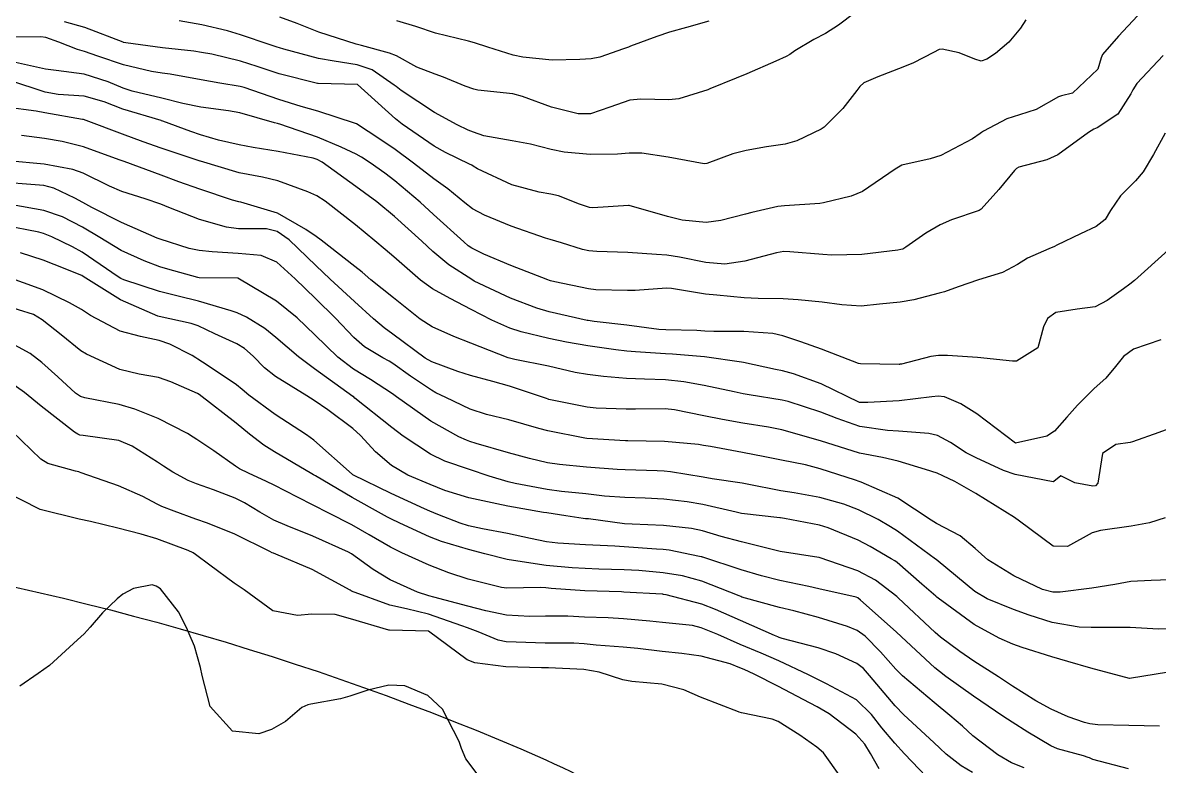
# Model space of a CAD drawing. Header units: metres. Extents: x 298520 to 308411, y 7433745 to 7450750.
# Drawn here: x 304610.4 to 304668.7, y 7439250.5 to 7439288.7 of the extents above; entities that cross this region are included whole.
import ezdxf

# ---------------------------------------------------------------- set-up
doc = ezdxf.new("R2010")
doc.units = ezdxf.units.M
doc.header["$LTSCALE"] = 10
for name, color, linetype in [('Curvas de Nivel 1m', 11, 'Continuous'), ('Curvas de Nivel 5m', 15, 'Continuous'), ('Hidrografia', 140, 'Continuous')]:
    doc.layers.add(name, color=color, linetype=linetype)

msp = doc.modelspace()

# ---------------------------------------------------------------- linework, layer by layer
at = {"layer": 'Curvas de Nivel 1m', "flags": 128}
for points, elevation in [([(304667.603, 7439289.03), (304666.624, 7439288.003), (304665.8, 7439287.048), (304665.729, 7439286.891), (304665.565, 7439286.297), (304664.266, 7439285.069), (304663.695, 7439284.934), (304663.55, 7439284.875), (304662.404, 7439284.227), (304661.536, 7439283.958), (304660.888, 7439283.751), (304659.697, 7439283.118), (304659.595, 7439283.046), (304659.522, 7439282.993), (304659.127, 7439282.734), (304657.51, 7439281.865), (304656.965, 7439281.699), (304655.505, 7439281.37), (304655.16, 7439281.175), (304653.491, 7439280.017), (304652.913, 7439279.782), (304651.485, 7439279.435), (304651.298, 7439279.409), (304649.483, 7439279.292), (304649.149, 7439279.245), (304647.806, 7439278.937), (304647.477, 7439278.857), (304646.212, 7439278.542), (304645.47, 7439278.43), (304644.23, 7439278.544), (304643.474, 7439278.746), (304641.51, 7439279.312), (304641.482, 7439279.311), (304639.656, 7439279.183), (304639.48, 7439279.198), (304638.97, 7439279.368), (304637.895, 7439279.792), (304637.488, 7439279.892), (304636.903, 7439279.982), (304635.493, 7439280.373), (304633.739, 7439281.189), (304633.502, 7439281.324), (304633.439, 7439281.367), (304633.318, 7439281.433), (304632.084, 7439282.027), (304631.512, 7439282.348), (304629.872, 7439283.477), (304629.527, 7439283.757), (304627.573, 7439285.51), (304625.553, 7439285.562), (304625.523, 7439285.56), (304623.558, 7439286.063), (304622.433, 7439286.438), (304621.564, 7439286.718), (304620.099, 7439287.063), (304619.569, 7439287.164), (304619.181, 7439287.218), (304617.571, 7439287.393), (304615.687, 7439287.649), (304615.573, 7439287.667), (304615.544, 7439287.68), (304613.584, 7439288.438), (304612.543, 7439288.731)], 736), ([(304653.093, 7439289.198), (304652.252, 7439288.555), (304651.586, 7439288.124), (304650.991, 7439287.817), (304650.009, 7439287.236), (304649.757, 7439287.053), (304649.57, 7439286.946), (304649.04, 7439286.72), (304647.561, 7439286.065), (304647.003, 7439285.831), (304645.66, 7439285.289), (304645.584, 7439285.258), (304645.552, 7439285.242), (304644.064, 7439284.786), (304643.544, 7439284.721), (304642.117, 7439284.758), (304641.543, 7439284.706), (304640.529, 7439284.359), (304639.533, 7439284.012), (304638.898, 7439284.004), (304637.537, 7439284.356), (304636.048, 7439284.902), (304635.547, 7439285.041), (304633.755, 7439285.223), (304633.55, 7439285.267), (304633.103, 7439285.437), (304631.993, 7439285.89), (304631.559, 7439286.036), (304630.622, 7439286.409), (304629.568, 7439286.977), (304629.212, 7439287.128), (304627.775, 7439287.507), (304627.574, 7439287.559), (304627.506, 7439287.579), (304625.583, 7439288.203), (304624.486, 7439288.644), (304623.594, 7439288.97)], 738), ([(304661.864, 7439288.832), (304661.592, 7439288.402), (304661.001, 7439287.687), (304660.32, 7439287.113), (304659.876, 7439286.811), (304659.569, 7439286.705), (304659.253, 7439286.808), (304658.446, 7439287.137), (304657.576, 7439287.334), (304657.42, 7439287.306), (304657.129, 7439287.154), (304656.1, 7439286.633), (304655.565, 7439286.405), (304654.272, 7439285.902), (304653.557, 7439285.598), (304653.349, 7439285.408), (304653.196, 7439285.204), (304652.475, 7439284.274), (304651.525, 7439283.332), (304651.461, 7439283.283), (304651.359, 7439283.222), (304650.124, 7439282.626), (304649.515, 7439282.444), (304648.567, 7439282.308), (304647.511, 7439282.125), (304646.834, 7439281.952), (304645.505, 7439281.452), (304645.356, 7439281.44), (304643.508, 7439281.778), (304642.166, 7439281.987), (304641.509, 7439281.991), (304640.923, 7439281.932), (304639.509, 7439281.919), (304638.178, 7439282.048), (304637.511, 7439282.186), (304636.459, 7439282.455), (304635.515, 7439282.63), (304634.066, 7439282.876), (304633.519, 7439283.061), (304633.261, 7439283.174), (304632.695, 7439283.442), (304631.532, 7439284.083), (304629.818, 7439285.208), (304629.552, 7439285.403), (304629.457, 7439285.481), (304628.321, 7439286.259), (304627.563, 7439286.523), (304626.372, 7439286.714), (304625.566, 7439286.853), (304623.796, 7439287.322), (304623.571, 7439287.391), (304623.449, 7439287.429), (304623.088, 7439287.557), (304621.58, 7439288.068), (304620.905, 7439288.265), (304619.587, 7439288.57), (304618.427, 7439288.781)], 737), ([(304645.595, 7439288.764), (304644.456, 7439288.435), (304643.586, 7439288.193), (304642.934, 7439287.969), (304641.575, 7439287.474), (304641.478, 7439287.437), (304641.224, 7439287.343), (304640.002, 7439286.923), (304639.568, 7439286.831), (304638.989, 7439286.791), (304637.567, 7439286.761), (304636.063, 7439286.91), (304635.569, 7439287.026), (304634.271, 7439287.423), (304633.576, 7439287.652), (304633.273, 7439287.739), (304631.583, 7439288.157), (304630.568, 7439288.49), (304629.593, 7439288.788)], 739), ([(304669.023, 7439283.008), (304668.417, 7439281.921), (304667.889, 7439281.024), (304667.498, 7439280.576), (304666.732, 7439279.796), (304666.215, 7439279.043), (304665.934, 7439278.588), (304665.471, 7439278.235), (304664.676, 7439277.85), (304663.456, 7439277.262), (304663.333, 7439277.203), (304663.041, 7439277.084), (304661.946, 7439276.597), (304661.445, 7439276.277), (304660.676, 7439275.872), (304659.437, 7439275.492), (304658.394, 7439275.136), (304657.697, 7439274.878), (304657.428, 7439274.805), (304656.127, 7439274.458), (304655.421, 7439274.35), (304654.365, 7439274.239), (304653.417, 7439274.142), (304652.421, 7439274.207), (304651.42, 7439274.345), (304650.19, 7439274.463), (304649.422, 7439274.519), (304648.142, 7439274.539), (304647.422, 7439274.573), (304646.011, 7439274.697), (304645.425, 7439274.751), (304643.688, 7439275.048), (304643.429, 7439275.061), (304641.827, 7439274.934), (304641.427, 7439274.935), (304639.802, 7439274.981), (304639.428, 7439275.022), (304637.701, 7439275.386), (304637.482, 7439275.438), (304637.434, 7439275.455), (304637.338, 7439275.486), (304635.441, 7439276.232), (304634.057, 7439276.814), (304633.45, 7439277.113), (304633.258, 7439277.24), (304633.024, 7439277.436), (304631.474, 7439278.848), (304630.787, 7439279.467), (304629.494, 7439280.572), (304628.977, 7439280.968), (304628.217, 7439281.499), (304627.787, 7439281.787), (304627.507, 7439281.937), (304626.733, 7439282.296), (304625.516, 7439282.81), (304623.592, 7439283.479), (304623.522, 7439283.494), (304623.476, 7439283.505), (304623.315, 7439283.553), (304621.53, 7439284.058), (304620.95, 7439284.168), (304619.534, 7439284.35), (304618.61, 7439284.541), (304617.541, 7439284.821), (304616.012, 7439285.18), (304615.548, 7439285.327), (304614.775, 7439285.658), (304613.557, 7439286.045), (304612.106, 7439286.239), (304611.559, 7439286.309), (304610.79, 7439286.478), (304609.563, 7439286.738)], 734), ([(304669.166, 7439277.004), (304667.437, 7439275.454), (304667.197, 7439275.271), (304666.876, 7439275.036), (304666.046, 7439274.421), (304665.419, 7439274.097), (304664.502, 7439273.979), (304663.414, 7439273.808), (304662.982, 7439273.511), (304662.767, 7439273.086), (304662.476, 7439272.005), (304661.385, 7439271.309), (304661.178, 7439271.309), (304659.387, 7439271.508), (304657.851, 7439271.607), (304657.387, 7439271.605), (304656.987, 7439271.554), (304655.491, 7439271.169), (304655.4, 7439271.153), (304655.383, 7439271.15), (304655.363, 7439271.15), (304653.383, 7439271.179), (304653.278, 7439271.201), (304651.39, 7439271.935), (304650.32, 7439272.304), (304649.397, 7439272.615), (304648.882, 7439272.732), (304647.399, 7439272.841), (304645.852, 7439272.832), (304645.399, 7439272.858), (304644.986, 7439272.884), (304643.399, 7439272.922), (304643.032, 7439272.949), (304641.401, 7439273.169), (304639.723, 7439273.357), (304639.403, 7439273.394), (304639.364, 7439273.4), (304637.41, 7439273.847), (304636.774, 7439274.035), (304635.42, 7439274.552), (304633.557, 7439275.429), (304633.434, 7439275.499), (304632.256, 7439276.263), (304631.448, 7439276.943), (304630.881, 7439277.466), (304629.472, 7439278.746), (304628.564, 7439279.494), (304627.935, 7439279.951), (304627.491, 7439280.274), (304625.757, 7439281.527), (304625.504, 7439281.665), (304625.305, 7439281.731), (304623.508, 7439282.071), (304622.215, 7439282.274), (304621.511, 7439282.411), (304620.442, 7439282.662), (304619.516, 7439282.933), (304619.018, 7439283.108), (304617.59, 7439283.629), (304617.523, 7439283.653), (304617.495, 7439283.659), (304615.532, 7439284.254), (304614.58, 7439284.617), (304613.542, 7439284.915), (304612.224, 7439285.009), (304611.544, 7439285.125), (304609.73, 7439285.718)], 733), ([(304668.792, 7439272.404), (304667.392, 7439271.936), (304666.876, 7439271.547), (304666.463, 7439271.039), (304665.971, 7439270.45), (304665.371, 7439269.907), (304664.516, 7439269.063), (304663.978, 7439268.446), (304663.342, 7439267.715), (304662.953, 7439267.47), (304661.333, 7439267.1), (304659.355, 7439268.621), (304658.526, 7439269.133), (304657.7, 7439269.479), (304657.367, 7439269.517), (304657.037, 7439269.483), (304655.364, 7439269.278), (304653.758, 7439269.194), (304653.375, 7439269.188), (304653.339, 7439269.2), (304651.372, 7439270.147), (304649.948, 7439270.664), (304649.379, 7439270.819), (304649.028, 7439270.894), (304647.383, 7439271.253), (304647.282, 7439271.271), (304645.385, 7439271.541), (304643.741, 7439271.669), (304643.387, 7439271.684), (304641.841, 7439271.787), (304641.388, 7439271.832), (304640.833, 7439271.901), (304639.39, 7439272.099), (304638.301, 7439272.285), (304637.394, 7439272.479), (304635.974, 7439272.828), (304635.399, 7439273.006), (304634.471, 7439273.419), (304633.411, 7439273.973), (304632.336, 7439274.53), (304631.426, 7439275.023), (304630.814, 7439275.466), (304629.445, 7439276.663), (304629.002, 7439277.04), (304628.469, 7439277.495), (304627.465, 7439278.318), (304625.908, 7439279.526), (304625.486, 7439279.795), (304625.019, 7439280.003), (304623.493, 7439280.576), (304622.696, 7439280.763), (304621.497, 7439280.986), (304619.521, 7439281.582), (304619.503, 7439281.586), (304619.459, 7439281.601), (304617.971, 7439282.087), (304617.509, 7439282.244), (304616.584, 7439282.567), (304615.516, 7439282.958), (304613.661, 7439283.669), (304613.524, 7439283.715), (304613.47, 7439283.724), (304611.528, 7439284.064), (304611.089, 7439284.145), (304609.532, 7439284.355)], 732), ([(304669.346, 7439267.886), (304668.698, 7439267.654), (304667.335, 7439267.175), (304667.217, 7439267.148), (304666.486, 7439267.038), (304665.797, 7439266.577), (304665.565, 7439265.047), (304665.448, 7439264.911), (304665.311, 7439264.894), (304664.378, 7439265.064), (304663.672, 7439265.43), (304663.314, 7439265.141), (304663.265, 7439265.129), (304661.317, 7439265.499), (304660.716, 7439265.709), (304659.325, 7439266.349), (304658.812, 7439266.612), (304658.002, 7439267.14), (304657.338, 7439267.505), (304656.898, 7439267.596), (304655.341, 7439267.717), (304654.769, 7439267.751), (304653.344, 7439267.962), (304652.194, 7439268.368), (304651.355, 7439268.702), (304649.678, 7439269.237), (304649.364, 7439269.311), (304647.681, 7439269.581), (304647.367, 7439269.639), (304646.907, 7439269.735), (304645.371, 7439270.061), (304644.321, 7439270.254), (304643.373, 7439270.352), (304642.31, 7439270.394), (304641.374, 7439270.433), (304640.193, 7439270.534), (304639.376, 7439270.625), (304638.749, 7439270.742), (304637.38, 7439271.059), (304635.64, 7439271.407), (304635.383, 7439271.467), (304635.307, 7439271.488), (304633.391, 7439272.242), (304632.525, 7439272.574), (304631.399, 7439273.077), (304630.796, 7439273.466), (304629.419, 7439274.564), (304628.262, 7439275.498), (304627.808, 7439275.875), (304627.44, 7439276.175), (304625.709, 7439277.527), (304625.456, 7439277.708), (304624.923, 7439278.074), (304623.473, 7439278.911), (304621.585, 7439279.475), (304621.482, 7439279.494), (304621.153, 7439279.583), (304619.488, 7439280.139), (304618.4, 7439280.525), (304617.495, 7439280.857), (304615.594, 7439281.558), (304615.502, 7439281.591), (304615.353, 7439281.651), (304613.509, 7439282.307), (304612.415, 7439282.589), (304611.513, 7439282.746), (304610.336, 7439282.89)], 731), ([(304669.254, 7439260.086), (304668.306, 7439260.067), (304667.253, 7439260.015), (304666.435, 7439259.854), (304665.249, 7439259.66), (304663.631, 7439259.458), (304663.247, 7439259.46), (304662.728, 7439259.605), (304661.255, 7439260.304), (304659.922, 7439261.113), (304659.269, 7439261.694), (304658.503, 7439262.36), (304657.281, 7439262.991), (304657.01, 7439263.153), (304655.3, 7439264.289), (304653.412, 7439265.098), (304653.312, 7439265.135), (304653.131, 7439265.202), (304651.319, 7439265.788), (304650.558, 7439265.99), (304649.323, 7439266.233), (304648.477, 7439266.405), (304647.327, 7439266.63), (304645.684, 7439266.932), (304645.33, 7439266.996), (304645.068, 7439267.031), (304643.332, 7439267.187), (304641.44, 7439267.231), (304641.332, 7439267.235), (304639.346, 7439267.347), (304639.243, 7439267.361), (304637.338, 7439267.735), (304636.875, 7439267.859), (304635.346, 7439268.302), (304634.192, 7439268.579), (304633.354, 7439268.86), (304632.107, 7439269.449), (304631.601, 7439269.692), (304631.367, 7439269.822), (304630.29, 7439270.554), (304629.38, 7439271.2), (304629.207, 7439271.309), (304628.873, 7439271.488), (304627.939, 7439272.052), (304627.393, 7439272.526), (304626.441, 7439273.52), (304625.418, 7439274.532), (304624.384, 7439275.54), (304623.441, 7439276.4), (304622.627, 7439276.745), (304621.445, 7439276.833), (304620.118, 7439276.922), (304619.447, 7439276.995), (304618.944, 7439277.104), (304617.452, 7439277.576), (304617.298, 7439277.632), (304615.465, 7439278.432), (304613.945, 7439279.196), (304613.48, 7439279.454), (304613.074, 7439279.676), (304611.994, 7439280.198), (304611.489, 7439280.327), (304610.808, 7439280.388), (304609.49, 7439280.478)], 729), ([(304669.222, 7439257.584), (304668.668, 7439257.562), (304667.222, 7439257.653), (304666.605, 7439257.653), (304665.222, 7439257.642), (304664.612, 7439257.669), (304663.225, 7439257.911), (304662.044, 7439258.278), (304661.235, 7439258.575), (304659.891, 7439259.114), (304659.247, 7439259.498), (304658.354, 7439260.234), (304657.263, 7439261.133), (304657.238, 7439261.15), (304655.277, 7439262.585), (304654.921, 7439262.817), (304654.286, 7439263.185), (304653.29, 7439263.681), (304652.523, 7439263.979), (304651.299, 7439264.322), (304649.979, 7439264.557), (304649.304, 7439264.665), (304647.564, 7439265.011), (304647.31, 7439265.059), (304645.777, 7439265.285), (304645.314, 7439265.359), (304643.636, 7439265.635), (304643.316, 7439265.669), (304642.957, 7439265.683), (304641.317, 7439265.733), (304640.905, 7439265.756), (304639.318, 7439265.876), (304637.942, 7439266.004), (304637.32, 7439266.105), (304636.4, 7439266.321), (304635.325, 7439266.609), (304633.665, 7439267.091), (304633.331, 7439267.199), (304633.161, 7439267.262), (304632.767, 7439267.438), (304631.345, 7439268.237), (304629.583, 7439269.478), (304629.365, 7439269.639), (304628.247, 7439270.372), (304627.377, 7439270.905), (304626.573, 7439271.518), (304625.394, 7439272.668), (304624.485, 7439273.539), (304623.416, 7439274.393), (304621.433, 7439275.58), (304619.446, 7439275.586), (304619.387, 7439275.601), (304617.844, 7439276.031), (304617.438, 7439276.162), (304616.621, 7439276.458), (304615.446, 7439276.996), (304614.349, 7439277.661), (304613.461, 7439278.198), (304612.438, 7439278.716), (304611.473, 7439279.049), (304609.862, 7439279.331)], 728), ([(304669.196, 7439255.35), (304667.193, 7439255.03), (304665.198, 7439255.56), (304664.027, 7439255.894), (304663.203, 7439256.134), (304661.681, 7439256.622), (304661.21, 7439256.8), (304660.505, 7439257.107), (304659.223, 7439257.808), (304657.376, 7439259.148), (304657.305, 7439259.211), (304657.244, 7439259.261), (304656.531, 7439259.877), (304655.261, 7439260.977), (304655.15, 7439261.06), (304654.963, 7439261.174), (304653.886, 7439261.808), (304653.272, 7439262.129), (304651.727, 7439262.767), (304651.28, 7439262.898), (304649.482, 7439263.238), (304649.283, 7439263.271), (304649.25, 7439263.274), (304647.286, 7439263.505), (304647.002, 7439263.558), (304645.293, 7439263.961), (304644.494, 7439264.103), (304643.297, 7439264.234), (304642.344, 7439264.283), (304641.298, 7439264.314), (304640.254, 7439264.395), (304639.3, 7439264.499), (304638.051, 7439264.629), (304637.303, 7439264.735), (304635.669, 7439265.045), (304635.309, 7439265.126), (304634.326, 7439265.42), (304633.316, 7439265.753), (304632.061, 7439266.189), (304631.324, 7439266.548), (304629.919, 7439267.474), (304629.339, 7439267.907), (304627.446, 7439269.424), (304627.363, 7439269.494), (304627.338, 7439269.51), (304625.377, 7439270.919), (304624.545, 7439271.538), (304623.393, 7439272.529), (304622.823, 7439272.985), (304621.876, 7439273.573), (304621.406, 7439273.792), (304621.098, 7439273.892), (304619.415, 7439274.388), (304618.38, 7439274.654), (304617.422, 7439274.899), (304615.581, 7439275.498), (304615.432, 7439275.563), (304615.291, 7439275.651), (304613.445, 7439276.916), (304612.959, 7439277.188), (304611.892, 7439277.693), (304611.456, 7439277.873), (304611.221, 7439277.937), (304609.461, 7439278.284)], 727), ([(304668.734, 7439252.582), (304667.159, 7439252.626), (304665.555, 7439252.65), (304665.16, 7439252.708), (304664.886, 7439252.78), (304664.045, 7439253.067), (304663.168, 7439253.451), (304662.386, 7439253.877), (304661.186, 7439254.639), (304660.463, 7439255.107), (304659.201, 7439255.92), (304658.49, 7439256.415), (304657.494, 7439257.146), (304657.216, 7439257.383), (304655.321, 7439259.169), (304655.244, 7439259.238), (304654.147, 7439260.081), (304653.256, 7439260.555), (304651.32, 7439261.219), (304651.263, 7439261.236), (304651.242, 7439261.241), (304649.266, 7439261.539), (304647.89, 7439261.882), (304647.271, 7439262.037), (304646.243, 7439262.311), (304645.276, 7439262.61), (304644.711, 7439262.732), (304643.278, 7439262.877), (304641.672, 7439262.943), (304641.279, 7439262.971), (304639.424, 7439263.216), (304639.282, 7439263.226), (304639.159, 7439263.239), (304638.271, 7439263.375), (304637.285, 7439263.524), (304637.127, 7439263.549), (304635.29, 7439263.875), (304634.718, 7439263.989), (304633.296, 7439264.31), (304632.065, 7439264.685), (304631.306, 7439264.978), (304630.158, 7439265.472), (304629.318, 7439265.957), (304628.499, 7439266.667), (304627.724, 7439267.504), (304627.338, 7439267.856), (304626.06, 7439268.815), (304625.359, 7439269.298), (304624.983, 7439269.534), (304623.373, 7439270.523), (304622.797, 7439270.979), (304622.218, 7439271.567), (304621.781, 7439271.968), (304621.389, 7439272.206), (304620.26, 7439272.726), (304619.398, 7439273.122), (304619.039, 7439273.245), (304617.403, 7439273.61), (304617.333, 7439273.631), (304615.415, 7439274.461), (304613.503, 7439275.669), (304613.433, 7439275.709), (304612.018, 7439276.27), (304611.441, 7439276.495), (304610.286, 7439276.87)], 726), ([(304661.78, 7439250.45), (304661.139, 7439250.709), (304660.431, 7439251.107), (304659.153, 7439252.096), (304658.611, 7439252.582), (304657.97, 7439253.138), (304657.173, 7439253.791), (304655.532, 7439255.167), (304655.196, 7439255.507), (304654.413, 7439256.39), (304653.617, 7439257.194), (304653.217, 7439257.487), (304652.724, 7439257.701), (304651.227, 7439258.161), (304649.968, 7439258.496), (304649.234, 7439258.678), (304647.301, 7439259.21), (304647.242, 7439259.234), (304647.153, 7439259.271), (304645.25, 7439260.022), (304644.249, 7439260.301), (304643.254, 7439260.458), (304642.016, 7439260.572), (304641.256, 7439260.608), (304639.96, 7439260.649), (304639.256, 7439260.674), (304638.594, 7439260.707), (304637.257, 7439260.83), (304635.588, 7439261.079), (304635.26, 7439261.14), (304634.114, 7439261.421), (304633.265, 7439261.649), (304631.878, 7439262.06), (304631.271, 7439262.295), (304629.753, 7439263.001), (304629.28, 7439263.222), (304629.114, 7439263.315), (304628.809, 7439263.487), (304627.295, 7439264.323), (304625.417, 7439265.423), (304625.312, 7439265.484), (304625.228, 7439265.531), (304623.324, 7439266.659), (304622.776, 7439267.007), (304622.031, 7439267.57), (304621.341, 7439268.126), (304619.458, 7439269.599), (304619.363, 7439269.655), (304617.996, 7439270.247), (304617.371, 7439270.484), (304616.37, 7439270.643), (304615.375, 7439270.895), (304613.663, 7439271.667), (304613.385, 7439271.844), (304612.376, 7439272.668), (304611.4, 7439273.443), (304610.954, 7439273.705), (304609.418, 7439274.196)], 724), ([(304659.134, 7439250.207), (304658.549, 7439250.541), (304657.785, 7439251.14), (304657.454, 7439251.453), (304657.149, 7439251.738), (304655.61, 7439253.166), (304655.17, 7439253.62), (304653.839, 7439255.19), (304653.539, 7439255.537), (304653.199, 7439255.808), (304652.112, 7439256.303), (304651.207, 7439256.603), (304649.359, 7439257.091), (304649.212, 7439257.142), (304649.145, 7439257.174), (304648.97, 7439257.244), (304647.224, 7439257.999), (304645.94, 7439258.575), (304645.236, 7439258.839), (304643.415, 7439259.317), (304643.271, 7439259.347), (304643.243, 7439259.354), (304643.209, 7439259.354), (304641.244, 7439259.465), (304641.115, 7439259.471), (304639.245, 7439259.534), (304637.507, 7439259.648), (304637.246, 7439259.68), (304636.944, 7439259.695), (304635.245, 7439259.662), (304634.965, 7439259.693), (304633.25, 7439260.133), (304632.255, 7439260.447), (304631.257, 7439260.842), (304629.846, 7439261.474), (304629.266, 7439261.765), (304628.171, 7439262.396), (304627.277, 7439262.915), (304626.101, 7439263.522), (304625.297, 7439263.931), (304624.5, 7439264.339), (304623.307, 7439264.95), (304622.901, 7439265.148), (304621.974, 7439265.57), (304621.527, 7439265.789), (304621.316, 7439265.928), (304620.207, 7439266.708), (304619.33, 7439267.299), (304619.15, 7439267.422), (304618.847, 7439267.607), (304617.344, 7439268.372), (304616.146, 7439268.847), (304615.354, 7439269.084), (304613.591, 7439269.436), (304613.36, 7439269.502), (304613.109, 7439269.674), (304612.203, 7439270.519), (304611.378, 7439271.246), (304610.782, 7439271.706), (304609.394, 7439272.47)], 723), ([(304657.128, 7439249.612), (304655.643, 7439251.165), (304655.148, 7439251.703), (304654.481, 7439252.505), (304653.956, 7439253.188), (304653.174, 7439253.941), (304651.639, 7439254.763), (304651.189, 7439254.973), (304650.709, 7439255.225), (304649.2, 7439255.938), (304648.282, 7439256.332), (304647.208, 7439256.78), (304646.072, 7439257.281), (304645.218, 7439257.634), (304644.765, 7439257.752), (304643.222, 7439257.911), (304642.581, 7439257.968), (304641.224, 7439258.095), (304640.438, 7439258.135), (304639.225, 7439258.181), (304638.375, 7439258.223), (304637.225, 7439258.222), (304636.412, 7439258.211), (304635.226, 7439258.287), (304634.153, 7439258.497), (304633.233, 7439258.744), (304631.485, 7439259.212), (304631.24, 7439259.28), (304630.661, 7439259.466), (304629.249, 7439260.089), (304628.377, 7439260.616), (304627.262, 7439261.42), (304627.107, 7439261.512), (304625.275, 7439262.338), (304623.961, 7439262.865), (304623.287, 7439263.156), (304622.569, 7439263.561), (304621.774, 7439264.049), (304621.3, 7439264.281), (304620.185, 7439264.711), (304619.307, 7439265.016), (304618.888, 7439265.186), (304618.102, 7439265.618), (304617.618, 7439265.928), (304617.318, 7439266.126), (304616.02, 7439266.949), (304615.329, 7439267.239), (304613.507, 7439267.493), (304613.331, 7439267.52), (304613.221, 7439267.561), (304613.057, 7439267.674), (304611.352, 7439269.001), (304610.493, 7439269.709), (304609.371, 7439270.497)], 722), ([(304654.343, 7439250.39), (304653.905, 7439251.189), (304653.616, 7439251.661), (304653.153, 7439252.176), (304651.785, 7439253.214), (304651.168, 7439253.571), (304650.444, 7439253.957), (304649.184, 7439254.615), (304647.932, 7439255.259), (304647.418, 7439255.489), (304647.196, 7439255.582), (304646.697, 7439255.776), (304645.202, 7439256.181), (304644.22, 7439256.321), (304643.204, 7439256.424), (304641.967, 7439256.571), (304641.206, 7439256.639), (304639.82, 7439256.74), (304639.207, 7439256.806), (304638.676, 7439256.837), (304637.208, 7439256.849), (304635.721, 7439256.892), (304635.208, 7439256.918), (304634.795, 7439257.003), (304633.769, 7439257.432), (304633.216, 7439257.636), (304632.93, 7439257.731), (304631.226, 7439258.328), (304630.093, 7439258.608), (304629.233, 7439258.8), (304627.275, 7439259.51), (304627.254, 7439259.521), (304627.198, 7439259.556), (304625.254, 7439260.628), (304623.391, 7439261.419), (304623.262, 7439261.457), (304623.197, 7439261.486), (304623.085, 7439261.553), (304621.276, 7439262.443), (304619.883, 7439262.995), (304619.287, 7439263.209), (304618.17, 7439263.617), (304617.533, 7439263.865), (304617.296, 7439263.981), (304616.567, 7439264.371), (304615.306, 7439264.909), (304613.392, 7439265.589), (304613.312, 7439265.615), (304613.273, 7439265.631), (304613.097, 7439265.673), (304611.686, 7439266.064), (304611.319, 7439266.281), (304609.83, 7439267.715)], 721), ([(304633.773, 7439250.074), (304633.138, 7439250.906), (304632.907, 7439251.442), (304632.79, 7439251.802), (304631.939, 7439253.452), (304631.18, 7439254.155), (304630.005, 7439254.651), (304629.185, 7439254.683), (304628.112, 7439254.425), (304627.179, 7439254.12), (304626.706, 7439253.987), (304625.175, 7439253.705), (304625.032, 7439253.674), (304624.719, 7439253.535), (304623.88, 7439252.825), (304623.156, 7439252.415), (304622.517, 7439252.195), (304621.154, 7439252.328), (304620.008, 7439253.592), (304619.608, 7439255.177), (304619.524, 7439255.597), (304619.204, 7439256.69), (304618.93, 7439257.324), (304618.824, 7439257.606), (304618.386, 7439258.452), (304617.459, 7439259.627), (304617.334, 7439259.719), (304617.244, 7439259.771), (304617.042, 7439259.835), (304616.077, 7439259.642), (304615.53, 7439259.356), (304615.235, 7439259.115), (304614.487, 7439258.395), (304613.851, 7439257.664), (304613.547, 7439257.329), (304613.206, 7439257.011), (304611.773, 7439255.691), (304611.189, 7439255.278), (304610.248, 7439254.643)], 719)]:
    msp.add_lwpolyline(points, dxfattribs=dict(at, elevation=elevation))
at = {"layer": 'Curvas de Nivel 5m', "flags": 128}
for points, elevation in [([(304668.913, 7439287.01), (304667.558, 7439285.563), (304667.352, 7439285.235), (304667.264, 7439285.033), (304666.593, 7439283.984), (304665.526, 7439283.287), (304665.36, 7439283.218), (304665.092, 7439283.056), (304663.511, 7439281.897), (304662.954, 7439281.64), (304661.505, 7439281.267), (304661.396, 7439281.209), (304661.285, 7439281.102), (304660.484, 7439280.119), (304659.577, 7439279.119), (304659.526, 7439279.076), (304659.482, 7439279.054), (304658.05, 7439278.565), (304657.47, 7439278.309), (304656.742, 7439277.879), (304655.716, 7439277.167), (304655.551, 7439277.07), (304655.452, 7439277.041), (304655.294, 7439277.015), (304653.449, 7439276.782), (304651.908, 7439276.756), (304651.449, 7439276.785), (304649.753, 7439276.934), (304649.45, 7439276.936), (304649.07, 7439276.867), (304647.445, 7439276.442), (304646.426, 7439276.297), (304645.444, 7439276.377), (304644.091, 7439276.659), (304643.447, 7439276.753), (304642.914, 7439276.785), (304641.448, 7439276.887), (304639.855, 7439276.95), (304639.449, 7439276.978), (304639.128, 7439277.043), (304638.036, 7439277.381), (304637.455, 7439277.559), (304637.218, 7439277.631), (304635.465, 7439278.236), (304634.086, 7439278.812), (304633.479, 7439279.136), (304633.084, 7439279.436), (304632.208, 7439280.167), (304631.495, 7439280.68), (304630.457, 7439281.47), (304629.51, 7439282.182), (304628.729, 7439282.706), (304627.523, 7439283.489), (304627.472, 7439283.511), (304625.532, 7439284.144), (304624.688, 7439284.387), (304623.541, 7439284.74), (304621.766, 7439285.361), (304621.551, 7439285.419), (304620.512, 7439285.59), (304619.554, 7439285.753), (304617.971, 7439286.037), (304617.558, 7439286.096), (304617.013, 7439286.181), (304615.562, 7439286.525), (304614.254, 7439286.975), (304613.568, 7439287.204), (304613.205, 7439287.312), (304612.25, 7439287.69), (304611.576, 7439287.926), (304611.321, 7439287.958), (304609.576, 7439287.948)], 735), ([(304669.021, 7439263.27), (304668.215, 7439263.016), (304667.281, 7439262.84), (304665.695, 7439262.629), (304665.277, 7439262.498), (304664.013, 7439261.812), (304663.27, 7439261.813), (304661.539, 7439263.097), (304661.286, 7439263.292), (304660.792, 7439263.604), (304659.304, 7439264.529), (304658.232, 7439265.136), (304657.609, 7439265.438), (304657.317, 7439265.563), (304656.72, 7439265.755), (304655.323, 7439266.191), (304654.51, 7439266.368), (304653.327, 7439266.596), (304651.333, 7439267.22), (304649.341, 7439267.785), (304648.664, 7439267.929), (304647.346, 7439268.141), (304646.302, 7439268.327), (304645.351, 7439268.51), (304643.847, 7439268.821), (304643.356, 7439268.875), (304641.842, 7439268.849), (304641.356, 7439268.846), (304639.814, 7439268.897), (304639.357, 7439268.949), (304637.401, 7439269.351), (304637.362, 7439269.36), (304637.275, 7439269.391), (304635.369, 7439270.035), (304634.513, 7439270.277), (304633.374, 7439270.574), (304632.724, 7439270.787), (304631.381, 7439271.276), (304631.052, 7439271.463), (304629.395, 7439272.697), (304628.944, 7439273.033), (304628.393, 7439273.495), (304627.416, 7439274.382), (304626.181, 7439275.523), (304625.44, 7439276.226), (304624.074, 7439277.544), (304623.459, 7439277.971), (304622.906, 7439278.113), (304621.461, 7439278.111), (304620.86, 7439278.188), (304619.468, 7439278.589), (304617.902, 7439279.198), (304617.479, 7439279.368), (304616.677, 7439279.638), (304615.487, 7439280.031), (304614.852, 7439280.293), (304613.496, 7439280.959), (304612.97, 7439281.15), (304611.5, 7439281.423), (304609.631, 7439281.589)], 730), ([(304667.137, 7439250.4), (304665.314, 7439250.875), (304665.142, 7439250.953), (304665.074, 7439250.983), (304664.827, 7439251.055), (304663.493, 7439251.421), (304663.148, 7439251.571), (304661.966, 7439252.281), (304661.16, 7439252.787), (304660.684, 7439253.105), (304659.178, 7439254.13), (304657.77, 7439255.141), (304657.435, 7439255.386), (304657.197, 7439255.583), (304655.483, 7439257.167), (304655.217, 7439257.417), (304653.382, 7439259.057), (304653.242, 7439259.168), (304653.167, 7439259.201), (304651.247, 7439259.64), (304650.729, 7439259.745), (304649.251, 7439260.06), (304648.298, 7439260.299), (304647.256, 7439260.602), (304645.298, 7439261.254), (304645.263, 7439261.265), (304645.244, 7439261.272), (304645.132, 7439261.292), (304643.564, 7439261.613), (304643.266, 7439261.649), (304642.918, 7439261.672), (304641.267, 7439261.792), (304640.786, 7439261.827), (304639.268, 7439261.895), (304637.857, 7439261.969), (304637.269, 7439262.043), (304636.46, 7439262.21), (304635.273, 7439262.467), (304633.984, 7439262.715), (304633.277, 7439262.871), (304632.849, 7439263.006), (304631.694, 7439263.454), (304631.285, 7439263.622), (304631.015, 7439263.734), (304629.299, 7439264.525), (304627.334, 7439265.488), (304627.313, 7439265.499), (304627.297, 7439265.51), (304625.33, 7439267.257), (304624.96, 7439267.534), (304623.348, 7439268.581), (304621.991, 7439269.571), (304621.65, 7439269.86), (304621.368, 7439270.094), (304619.868, 7439271.105), (304619.381, 7439271.422), (304619.272, 7439271.492), (304619.085, 7439271.604), (304617.954, 7439272.187), (304617.39, 7439272.382), (304616.443, 7439272.589), (304615.395, 7439272.852), (304613.879, 7439273.665), (304613.407, 7439273.959), (304612.79, 7439274.302), (304611.422, 7439274.974), (304609.451, 7439275.702)], 725), ([(304652.369, 7439249.97), (304651.479, 7439251.217), (304651.146, 7439251.512), (304650.265, 7439252.116), (304649.159, 7439252.825), (304648.859, 7439252.944), (304647.287, 7439253.268), (304647.163, 7439253.3), (304647.117, 7439253.317), (304645.175, 7439254.064), (304644.328, 7439254.446), (304643.187, 7439254.737), (304641.647, 7439254.876), (304641.189, 7439254.955), (304639.968, 7439255.352), (304639.194, 7439255.495), (304637.376, 7439255.569), (304637.195, 7439255.571), (304637.014, 7439255.573), (304635.195, 7439255.621), (304633.59, 7439255.827), (304633.198, 7439255.995), (304631.213, 7439257.46), (304629.213, 7439257.511), (304629.181, 7439257.513), (304627.222, 7439258.09), (304626.437, 7439258.306), (304625.225, 7439258.338), (304624.495, 7439258.266), (304623.227, 7439258.505), (304621.757, 7439259.572), (304621.453, 7439259.785), (304621.246, 7439259.922), (304619.996, 7439260.852), (304619.261, 7439261.398), (304619.139, 7439261.479), (304618.88, 7439261.606), (304617.271, 7439262.199), (304616.472, 7439262.441), (304615.279, 7439262.749), (304613.867, 7439263.081), (304613.286, 7439263.212), (304611.293, 7439263.7), (304609.303, 7439264.717)], 720)]:
    msp.add_lwpolyline(points, dxfattribs=dict(at, elevation=elevation))
at = {"layer": 'Hidrografia', "elevation": 724.131}
msp.add_lwpolyline([(304544.255, 7439265.98), (304566.833, 7439264.817, -0.021254), (304597.917, 7439261.889, -0.06608), (304635.955, 7439251.426, -0.080665), (304648.623, 7439243.46, 0.031069), (304659.07, 7439235.347, -0.466452), (304659.54, 7439230.661, 0.147609), (304656.49, 7439224.804, -0.125268), (304653.323, 7439218.009, 0.07406), (304648.978, 7439210.72, -0.092855), (304641.236, 7439198.77, 0.054138), (304635.127, 7439190.764, -0.045992), (304630.2, 7439184.087, -0.328776), (304621.872, 7439182.329, 0.009059), (304612.957, 7439186.195, -0.037488), (304596.653, 7439194.396, -0.024713), (304586.618, 7439201.121, -3.018599)], format="xyb", dxfattribs=at)

doc.saveas('drawing.dxf')
